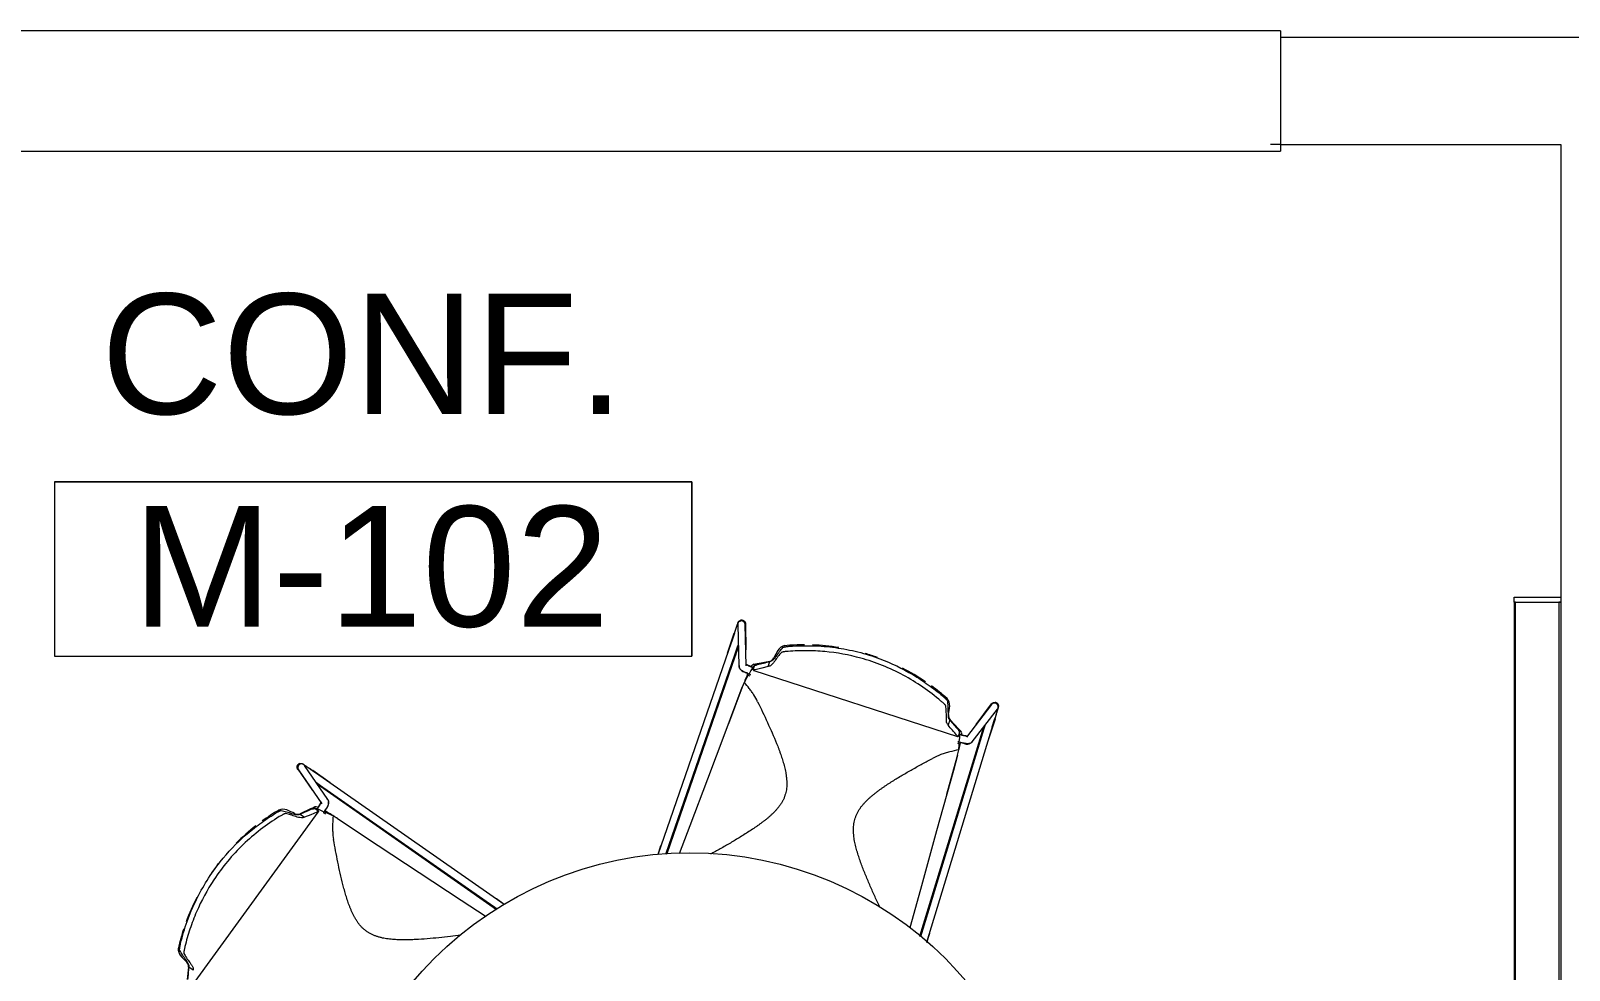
# Model space of a CAD drawing. Header units: inches. Extents: x 1135 to 11974, y 1600 to 2477.
# Drawn here: x 1334.9 to 1449.8, y 2098.9 to 2169.1 of the extents above; entities that cross this region are included whole.
import ezdxf

# ---------------------------------------------------------------- set-up
doc = ezdxf.new("R2010")
doc.units = ezdxf.units.IN
doc.header["$MEASUREMENT"] = 0
for name, color, linetype, lineweight in [('A-AREA-IDEN', 1, 'Continuous', 20), ('A-GLAZ', 8, 'Continuous', 9), ('A-WALL', 47, 'Continuous', 13), ('E-LITE-EQPM', 4, 'Continuous', 9), ('I-FURN', 47, 'Continuous', 9)]:
    doc.layers.add(name, color=color, linetype=linetype, lineweight=lineweight)
doc.styles.add('Arial_1', font='arial.ttf', dxfattribs={"height": 9})

# ---------------------------------------------------------------- blocks, each defined once
blk = doc.blocks.new('Fixed Glass - Adjustable Sill - Instance-4083078-MEZ - Tel_Data_Elec Plan')
at = {"layer": 'A-GLAZ'}
for p, q in [((46.5, 4.5), (-49.5, 4.5)), ((-49.5, -4.5), (-49.5, 4.5)), ((46.5, 4.5), (46.5, -4.5)), ((-49.5, -4), (-48.75, -4)), ((-49.5, -4.5), (46.5, -4.5)), ((46.5, -4), (45.75, -4))]:
    blk.add_line(p, q, dxfattribs=at)
blk = doc.blocks.new('Combo - Work Table Chairs - Seats 5 - 4-6 Diameter - Combo - Work Table Chairs - Seats 5 - 4-6 Diameter-4124620-MEZ - Tel_Data_Elec Plan')
at = {"layer": 'I-FURN'}
for p, q in [((17.19, 38.23), (30.12, 28.84)), ((18.54, 38.53), (17.62, 38.64)), ((18.3, 38.18), (18.53, 38.5)), ((29.97, 30.2), (29.73, 29.87)), ((30.39, 29.37), (29.99, 30.2)), ((33.29, 30.32), (30.74, 28.58)), ((33.32, 30.37), (31.73, 29.26)), ((33.68, 29.93), (33.71, 29.98)), ((33.68, 29.94), (33.7, 29.97)), ((32.22, 28.92), (22.85, 15.51)), ((32.34, 29), (22.88, 15.46)), ((23.21, 14.96), (33.23, 29.3)), ((30.24, 28.85), (30.38, 29.05)), ((30.24, 28.88), (30.24, 28.85)), ((30.36, 29.19), (30.31, 29.22)), ((30.37, 28.92), (30.31, 28.95)), ((30.4, 29.1), (30.4, 29.14)), ((30.84, 28.65), (30.48, 28.85)), ((31.06, 28.12), (33.61, 29.86)), ((31.81, 28.32), (32.27, 28.95)), ((31.82, 28.32), (32.29, 28.96)), ((32.32, 28.97), (31.84, 28.3)), ((32.31, 27.96), (33.24, 29.24)), ((32.83, 28.73), (33.21, 29.26)), ((33.21, 29.26), (33.24, 29.24)), ((33.23, 29.3), (33.37, 29.5)), ((29.97, 28.35), (30.09, 28.27)), ((30.22, 28.35), (30.49, 28.15)), ((31.07, 28.15), (31.12, 28.19)), ((31.82, 28.32), (31.81, 28.32)), ((31.84, 28.3), (31.82, 28.32)), ((29.64, 27.4), (28.02, 24.95)), ((29.64, 27.4), (29.7, 27.51)), ((30.29, 25.08), (30.32, 25.12)), ((22.86, 15.49), (23.13, 15.87)), ((22.86, 15.49), (23.14, 15.87)), ((23.13, 15.81), (22.88, 15.46)), ((23.13, 15.87), (23.14, 15.87)), ((23.14, 15.87), (23.16, 15.85)), ((23.22, 14.95), (23.63, 15.51)), ((23.61, 15.53), (23.63, 15.51)), ((27.61, 3.26), (26.93, 3.48)), ((43.49, -2.26), (26.93, 3.46)), ((26.97, 2.86), (42.59, -2.54)), ((26.97, 2.85), (27.38, 2.72)), ((27.42, 2.67), (26.97, 2.82)), ((27.42, 2.67), (26.97, 2.81)), ((42.45, -2.54), (27, 2.79)), ((27.43, 2.7), (27.42, 2.67)), ((27.42, 2.67), (27.42, 2.67)), ((27.61, 3.26), (27.6, 3.22)), ((39.46, -2.83), (36.71, -1.81)), ((41.77, -2.3), (41.78, -2.27)), ((41.77, -2.3), (41.77, -2.3)), ((42.53, -2.54), (41.77, -2.3)), ((41.78, -2.27), (42.55, -2.52)), ((43.46, -2.2), (41.96, -1.72)), ((43.45, -2.23), (42.82, -2.03)), ((43.46, -2.2), (43.45, -2.23)), ((43.49, -2.26), (43.72, -2.34)), ((39.57, -2.89), (39.46, -2.83)), ((40.34, -3.28), (40.29, -3.41)), ((40.49, -3.26), (40.6, -2.94)), ((41.17, -3.14), (41, -3.51)), ((44.12, -2.5), (41.04, -2.59)), ((41.05, -3.14), (44.14, -3.06)), ((41.06, -2.6), (41.13, -2.6)), ((42.5, -2.54), (41.77, -2.3)), ((44.18, -3.08), (42.25, -3.11)), ((44.22, -2.51), (44.27, -2.53)), ((44.26, -2.52), (44.22, -2.51)), ((40.7, -3.71), (35.76, -18.91)), ((40.8, -3.66), (40.82, -3.68)), ((41.03, -3.73), (40.8, -3.66)), ((40.92, -3.7), (40.94, -3.63)), ((41.07, -3.92), (41.09, -3.86)), ((41.08, -3.77), (41.1, -3.8)), ((41.22, -3.99), (41.4, -4.9)), ((40.99, -4.78), (41.38, -4.91)), ((20.38, -16.63), (21.08, -16.86)), ((20.4, -16.62), (37.16, -21.73)), ((21.21, -16.28), (20.8, -16.15)), ((36.6, -20.97), (20.8, -16.15)), ((20.82, -16.13), (21.27, -16.27)), ((20.83, -16.12), (21.27, -16.27)), ((20.84, -16.11), (36.49, -20.88)), ((21.09, -16.82), (21.08, -16.86)), ((21.27, -16.27), (21.26, -16.3)), ((21.27, -16.27), (21.27, -16.27)), ((31.46, -18.12), (34.24, -18.9)), ((37.02, -18.36), (36.34, -19)), ((37, -18.34), (36.63, -18.22)), ((34.24, -18.9), (34.35, -18.91)), ((35.26, -18.91), (35.21, -19.06)), ((35.23, -19.47), (35.33, -19.16)), ((35.76, -18.97), (35.76, -18.91)), ((35.88, -19.25), (35.8, -19.65)), ((35.81, -19), (36.02, -19.07)), ((36.03, -19.07), (35.82, -19)), ((35.91, -19.12), (35.93, -19.05)), ((36.09, -19.07), (36.02, -19.07)), ((36.12, -19.06), (36.09, -19.07)), ((35.37, -20.02), (37.82, -21.91)), ((35.45, -20.06), (35.4, -20.02)), ((38.16, -21.46), (35.71, -19.58)), ((35.79, -20.71), (35.79, -20.68)), ((35.79, -20.68), (35.8, -20.68)), ((35.79, -20.68), (36.55, -20.93)), ((35.8, -20.68), (36.53, -20.92)), ((36.66, -20.31), (38.21, -21.47)), ((35.6, -21.27), (37.1, -21.75)), ((36.56, -20.96), (35.79, -20.71)), ((36.49, -21.52), (37.11, -21.72)), ((37.11, -21.72), (37.1, -21.75)), ((37.4, -21.8), (37.16, -21.73)), ((37.95, -21.97), (37.9, -21.95)), ((37.91, -21.95), (37.94, -21.96))]:
    blk.add_line(p, q, dxfattribs=at)
at = {"layer": 'I-FURN', "flags": 128}
for points in [[(33.23, 30.26), (33.23, 30.27), (33.24, 30.28), (33.24, 30.29), (33.24, 30.29), (33.25, 30.3), (33.25, 30.3), (33.25, 30.3), (33.25, 30.3)], [(33.71, 29.98), (33.71, 29.98), (33.71, 29.98), (33.71, 29.98), (33.7, 29.97), (33.7, 29.97), (33.7, 29.96), (33.69, 29.95), (33.69, 29.95), (33.68, 29.94), (33.67, 29.93), (33.67, 29.92), (33.66, 29.9), (33.65, 29.89), (33.64, 29.88), (33.63, 29.86), (33.62, 29.85), (33.6, 29.83), (33.59, 29.81), (33.58, 29.79), (33.57, 29.77), (33.55, 29.75), (33.54, 29.73), (33.52, 29.71), (33.51, 29.69), (33.49, 29.67), (33.47, 29.64), (33.46, 29.62), (33.44, 29.6), (33.42, 29.57), (33.41, 29.55), (33.39, 29.52), (33.37, 29.49), (33.35, 29.47), (33.33, 29.44), (33.31, 29.41), (33.3, 29.39), (33.28, 29.36), (33.26, 29.33), (33.24, 29.3), (33.23, 29.3)], [(33.25, 30.3), (33.25, 30.3), (33.25, 30.3), (33.25, 30.3), (33.25, 30.29), (33.24, 30.29), (33.24, 30.29)], [(33.25, 30.3), (33.26, 30.31), (33.27, 30.32), (33.27, 30.33), (33.28, 30.34), (33.29, 30.34), (33.3, 30.35), (33.3, 30.36), (33.31, 30.37), (33.32, 30.37), (33.33, 30.38), (33.34, 30.38), (33.35, 30.39), (33.36, 30.39), (33.37, 30.4), (33.38, 30.4), (33.39, 30.41), (33.4, 30.41), (33.41, 30.41), (33.43, 30.42), (33.44, 30.42), (33.45, 30.42), (33.46, 30.42), (33.47, 30.42), (33.48, 30.42), (33.49, 30.42), (33.5, 30.42), (33.51, 30.42), (33.53, 30.42), (33.54, 30.42), (33.55, 30.41), (33.56, 30.41), (33.57, 30.41), (33.58, 30.4), (33.59, 30.4), (33.6, 30.39), (33.61, 30.39), (33.62, 30.38), (33.63, 30.38), (33.64, 30.37), (33.65, 30.37), (33.66, 30.36), (33.67, 30.35), (33.67, 30.34), (33.68, 30.34), (33.69, 30.33), (33.7, 30.32), (33.7, 30.31), (33.71, 30.3), (33.72, 30.29), (33.72, 30.28), (33.73, 30.27), (33.73, 30.26), (33.74, 30.25), (33.74, 30.24), (33.75, 30.23), (33.75, 30.22), (33.75, 30.21), (33.75, 30.2), (33.76, 30.19), (33.76, 30.18), (33.76, 30.17), (33.76, 30.16), (33.76, 30.14), (33.76, 30.13), (33.76, 30.12), (33.76, 30.11), (33.76, 30.1), (33.76, 30.09), (33.75, 30.08), (33.75, 30.07), (33.75, 30.06), (33.74, 30.05), (33.74, 30.04), (33.74, 30.02), (33.73, 30.01), (33.73, 30), (33.72, 30), (33.71, 29.99), (33.71, 29.98)], [(33.7, 29.97), (33.7, 29.97), (33.71, 29.98), (33.71, 29.98), (33.71, 29.98), (33.71, 29.98)], [(30.12, 28.94), (29.92, 29.4), (29.73, 29.87)], [(30.08, 28.29), (30.15, 28.45), (30.27, 28.69), (30.34, 28.85), (30.39, 29.04), (30.4, 29.12), (30.4, 29.12)], [(30.13, 28.93), (30.12, 28.94), (30.12, 28.94)], [(30.24, 28.85), (30.18, 28.82), (30.12, 28.84)], [(30.12, 28.84), (30.14, 28.83), (30.16, 28.82), (30.19, 28.82), (30.21, 28.83), (30.22, 28.84), (30.24, 28.85)], [(30.24, 28.88), (30.21, 28.86), (30.19, 28.87), (30.17, 28.88), (30.16, 28.89), (30.15, 28.9), (30.14, 28.92), (30.13, 28.93)], [(30.38, 29.07), (30.31, 28.97), (30.24, 28.88)], [(30.36, 29.3), (30.36, 29.28), (30.37, 29.27)], [(30.36, 29.19), (30.4, 29.12), (30.38, 29.05)], [(30.39, 29.15), (30.37, 29.17), (30.36, 29.19)], [(30.88, 28.62), (30.88, 28.62), (30.87, 28.63), (30.87, 28.63), (30.86, 28.63), (30.85, 28.63), (30.84, 28.64), (30.83, 28.64), (30.81, 28.65), (30.8, 28.65), (30.78, 28.66), (30.77, 28.67), (30.75, 28.68), (30.73, 28.69), (30.71, 28.7), (30.69, 28.71), (30.67, 28.72), (30.65, 28.73), (30.63, 28.74), (30.61, 28.75), (30.59, 28.77), (30.57, 28.78), (30.54, 28.8), (30.52, 28.81), (30.5, 28.82), (30.47, 28.84), (30.45, 28.86), (30.43, 28.87), (30.4, 28.89), (30.38, 28.9), (30.37, 28.92)], [(30.38, 29.05), (30.39, 29.07), (30.4, 29.09), (30.4, 29.12), (30.4, 29.12)], [(31.06, 28.12), (31.01, 28.1), (30.97, 28.08), (30.93, 28.07), (30.89, 28.07), (30.86, 28.07), (30.83, 28.07), (30.8, 28.07), (30.78, 28.07), (30.75, 28.08), (30.73, 28.08), (30.71, 28.09), (30.68, 28.1), (30.66, 28.11), (30.64, 28.11), (30.61, 28.12), (30.59, 28.13), (30.57, 28.14), (30.54, 28.15), (30.52, 28.17), (30.5, 28.18), (30.47, 28.19), (30.45, 28.2), (30.42, 28.22), (30.4, 28.23), (30.37, 28.25), (30.34, 28.26), (30.32, 28.28), (30.29, 28.29), (30.26, 28.31), (30.24, 28.33), (30.21, 28.34), (30.18, 28.36), (30.16, 28.38), (30.13, 28.4), (30.1, 28.42), (30.08, 28.43), (30.05, 28.45), (30.04, 28.46)], [(29.63, 27.4), (27.62, 24.35), (25.6, 21.29)], [(29.64, 27.4), (29.64, 27.4), (29.63, 27.4)], [(25.6, 21.29), (23.55, 18.17), (22.31, 16.29)], [(27.02, 1.84), (29.11, 1.05), (32.61, -0.26)], [(32.61, -0.26), (36.03, -1.55), (39.46, -2.84)], [(43.49, -2.26), (43.52, -2.27), (43.55, -2.28), (43.58, -2.29), (43.61, -2.3), (43.64, -2.31), (43.67, -2.32), (43.7, -2.33), (43.73, -2.34), (43.76, -2.35), (43.79, -2.36), (43.82, -2.37), (43.85, -2.38), (43.88, -2.39), (43.9, -2.4), (43.93, -2.41), (43.96, -2.42), (43.98, -2.43), (44.01, -2.44), (44.03, -2.44), (44.05, -2.45), (44.07, -2.46), (44.09, -2.47), (44.11, -2.47), (44.13, -2.48), (44.15, -2.49), (44.17, -2.49), (44.18, -2.5), (44.2, -2.5), (44.21, -2.51), (44.22, -2.51), (44.23, -2.51), (44.24, -2.52), (44.25, -2.52), (44.26, -2.52), (44.26, -2.53), (44.27, -2.53), (44.27, -2.53), (44.27, -2.53), (44.27, -2.53)], [(39.46, -2.84), (39.46, -2.83), (39.46, -2.83)], [(41.09, -3.79), (41, -3.68), (40.89, -3.6), (40.69, -3.48), (40.55, -3.41), (40.34, -3.3)], [(41.04, -2.59), (40.98, -2.59), (40.94, -2.6), (40.9, -2.62), (40.87, -2.64), (40.84, -2.66), (40.82, -2.67), (40.8, -2.69), (40.78, -2.71), (40.76, -2.73), (40.75, -2.75), (40.73, -2.77), (40.72, -2.79), (40.7, -2.81), (40.69, -2.83), (40.68, -2.85), (40.66, -2.87), (40.65, -2.89), (40.64, -2.91), (40.63, -2.94), (40.61, -2.96), (40.6, -2.99), (40.59, -3.01), (40.58, -3.04), (40.56, -3.06), (40.55, -3.09), (40.54, -3.12), (40.53, -3.15), (40.51, -3.17), (40.5, -3.2), (40.49, -3.23), (40.48, -3.26), (40.47, -3.29), (40.46, -3.32), (40.45, -3.35), (40.44, -3.38), (40.42, -3.41), (40.41, -3.45), (40.41, -3.46)], [(41.19, -3.1), (41.18, -3.1), (41.18, -3.1), (41.18, -3.11), (41.17, -3.11), (41.17, -3.12), (41.16, -3.13), (41.15, -3.14), (41.15, -3.15), (41.14, -3.17), (41.13, -3.18), (41.12, -3.2), (41.11, -3.22), (41.1, -3.23), (41.09, -3.25), (41.08, -3.27), (41.07, -3.29), (41.06, -3.31), (41.05, -3.34), (41.04, -3.36), (41.03, -3.38), (41.02, -3.41), (41.01, -3.43), (41, -3.46), (40.99, -3.48), (40.98, -3.51), (40.98, -3.54), (40.97, -3.56), (40.96, -3.59), (40.95, -3.62), (40.94, -3.63)], [(44.09, -3.06), (44.09, -3.06), (44.09, -3.06), (44.09, -3.06), (44.08, -3.06), (44.08, -3.05), (44.07, -3.05), (44.06, -3.05), (44.05, -3.05)], [(44.07, -3.05), (44.08, -3.06), (44.08, -3.06), (44.09, -3.06), (44.09, -3.06), (44.09, -3.06)], [(44.27, -2.53), (44.28, -2.53), (44.29, -2.54), (44.3, -2.54), (44.31, -2.55), (44.32, -2.55), (44.33, -2.56), (44.34, -2.57), (44.35, -2.57), (44.36, -2.58), (44.37, -2.59), (44.38, -2.59), (44.39, -2.6), (44.39, -2.61), (44.4, -2.62), (44.41, -2.63), (44.41, -2.64), (44.42, -2.65), (44.43, -2.66), (44.43, -2.67), (44.44, -2.68), (44.44, -2.69), (44.44, -2.7), (44.45, -2.71), (44.45, -2.72), (44.45, -2.73), (44.46, -2.74), (44.46, -2.75), (44.46, -2.76), (44.46, -2.77), (44.46, -2.78), (44.46, -2.79), (44.46, -2.81), (44.46, -2.82), (44.46, -2.83), (44.46, -2.84), (44.46, -2.85), (44.45, -2.86), (44.45, -2.87), (44.45, -2.88), (44.44, -2.89), (44.44, -2.9), (44.44, -2.91), (44.43, -2.92), (44.43, -2.93), (44.42, -2.94), (44.41, -2.95), (44.41, -2.96), (44.4, -2.97), (44.39, -2.98), (44.39, -2.99), (44.38, -3), (44.37, -3), (44.36, -3.01), (44.35, -3.02), (44.34, -3.02), (44.33, -3.03), (44.32, -3.04), (44.31, -3.04), (44.3, -3.05), (44.29, -3.05), (44.28, -3.06), (44.27, -3.06), (44.26, -3.06), (44.25, -3.07), (44.24, -3.07), (44.23, -3.07), (44.22, -3.07), (44.21, -3.07), (44.2, -3.07), (44.18, -3.07), (44.17, -3.07), (44.16, -3.07), (44.15, -3.07), (44.14, -3.07), (44.13, -3.07), (44.12, -3.07), (44.11, -3.06), (44.1, -3.06), (44.09, -3.06)], [(44.27, -2.53), (44.27, -2.53), (44.27, -2.53), (44.27, -2.53), (44.26, -2.53), (44.26, -2.52), (44.26, -2.52)], [(40.8, -3.66), (40.78, -3.65), (40.76, -3.66), (40.74, -3.66), (40.72, -3.68), (40.71, -3.69), (40.7, -3.71)], [(40.7, -3.71), (40.74, -3.66), (40.8, -3.66)], [(40.76, -3.75), (40.76, -3.73), (40.76, -3.72), (40.77, -3.7), (40.78, -3.68), (40.82, -3.68)], [(40.76, -3.8), (40.76, -3.79), (40.76, -3.79)], [(40.99, -4.78), (40.87, -4.29), (40.76, -3.8)], [(40.82, -3.68), (40.93, -3.71), (41.04, -3.75)], [(41.03, -3.73), (41.09, -3.78), (41.09, -3.86)], [(41.09, -3.79), (41.09, -3.78), (41.07, -3.76), (41.05, -3.74), (41.03, -3.73)], [(41.09, -3.86), (41.1, -3.83), (41.1, -3.81)], [(41.15, -3.92), (41.16, -3.93), (41.16, -3.95)], [(33.24, -18.61), (28.72, -17.36), (24.33, -16.16), (21.47, -15.37)], [(34.37, -18.92), (33.8, -18.76), (33.24, -18.61)], [(34.24, -18.9), (34.24, -18.89), (34.25, -18.88)], [(35.22, -19.03), (35.4, -19.05), (35.66, -19.09), (35.83, -19.1), (36.03, -19.09), (36.12, -19.06), (36.12, -19.06)], [(35.37, -20.02), (35.33, -19.98), (35.3, -19.95), (35.28, -19.91), (35.27, -19.88), (35.25, -19.85), (35.25, -19.82), (35.24, -19.79), (35.24, -19.77), (35.23, -19.74), (35.23, -19.72), (35.23, -19.69), (35.23, -19.67), (35.23, -19.65), (35.23, -19.62), (35.23, -19.6), (35.24, -19.57), (35.24, -19.55), (35.24, -19.52), (35.25, -19.49), (35.25, -19.47), (35.25, -19.44), (35.26, -19.41), (35.26, -19.38), (35.27, -19.36), (35.28, -19.33), (35.28, -19.3), (35.29, -19.27), (35.3, -19.24), (35.3, -19.21), (35.31, -19.18), (35.32, -19.15), (35.33, -19.11), (35.34, -19.08), (35.34, -19.05), (35.35, -19.02), (35.36, -18.99), (35.37, -18.96), (35.38, -18.94)], [(35.76, -18.91), (35.76, -18.93), (35.76, -18.95), (35.76, -18.97), (35.78, -18.98), (35.79, -19), (35.81, -19)], [(35.79, -19.69), (35.79, -19.69), (35.79, -19.69), (35.79, -19.68), (35.79, -19.67), (35.79, -19.66), (35.79, -19.65), (35.79, -19.64), (35.79, -19.63), (35.8, -19.61), (35.8, -19.59), (35.8, -19.57), (35.8, -19.55), (35.81, -19.53), (35.81, -19.51), (35.81, -19.49), (35.82, -19.47), (35.82, -19.45), (35.83, -19.42), (35.83, -19.4), (35.84, -19.37), (35.84, -19.35), (35.85, -19.32), (35.86, -19.3), (35.87, -19.27), (35.87, -19.24), (35.88, -19.22), (35.89, -19.19), (35.9, -19.16), (35.91, -19.13), (35.91, -19.12)], [(35.82, -19), (35.8, -18.98), (35.8, -18.96), (35.81, -18.94), (35.82, -18.92), (35.83, -18.91)], [(36.02, -19.07), (36.05, -19.08), (36.08, -19.08)], [(36.3, -18.96), (36.27, -18.98), (36.24, -19.01), (36.2, -19.03), (36.16, -19.05), (36.11, -19.07), (36.03, -19.07)], [(37.96, -21.97), (37.96, -21.97), (37.96, -21.97), (37.95, -21.97), (37.95, -21.96), (37.94, -21.96), (37.94, -21.96), (37.93, -21.96), (37.92, -21.96), (37.91, -21.95), (37.89, -21.95), (37.88, -21.94), (37.87, -21.94), (37.85, -21.94), (37.84, -21.93), (37.82, -21.93), (37.8, -21.92), (37.78, -21.91), (37.76, -21.91), (37.74, -21.9), (37.72, -21.89), (37.69, -21.89), (37.67, -21.88), (37.64, -21.87), (37.62, -21.86), (37.59, -21.86), (37.56, -21.85), (37.54, -21.84), (37.51, -21.83), (37.48, -21.82), (37.45, -21.81), (37.42, -21.8), (37.39, -21.79), (37.36, -21.79), (37.33, -21.78), (37.3, -21.77), (37.26, -21.76), (37.23, -21.75), (37.2, -21.74), (37.17, -21.73), (37.16, -21.73)], [(38.08, -21.42), (38.09, -21.42), (38.1, -21.42), (38.1, -21.43), (38.11, -21.43), (38.11, -21.43), (38.12, -21.43), (38.12, -21.43), (38.12, -21.43)], [(38.12, -21.43), (38.12, -21.43), (38.12, -21.43), (38.12, -21.43), (38.11, -21.43), (38.11, -21.43), (38.1, -21.43)], [(38.12, -21.43), (38.13, -21.44), (38.14, -21.44), (38.15, -21.44), (38.16, -21.45), (38.17, -21.45), (38.18, -21.46), (38.19, -21.47), (38.2, -21.47), (38.21, -21.48), (38.22, -21.49), (38.23, -21.49), (38.24, -21.5), (38.24, -21.51), (38.25, -21.52), (38.26, -21.53), (38.26, -21.53), (38.27, -21.54), (38.28, -21.55), (38.28, -21.56), (38.29, -21.57), (38.29, -21.58), (38.3, -21.59), (38.3, -21.6), (38.31, -21.61), (38.31, -21.62), (38.31, -21.63), (38.31, -21.65), (38.32, -21.66), (38.32, -21.67), (38.32, -21.68), (38.32, -21.69), (38.32, -21.7), (38.32, -21.71), (38.32, -21.72), (38.32, -21.74), (38.32, -21.75), (38.31, -21.76), (38.31, -21.77), (38.31, -21.78), (38.3, -21.79), (38.3, -21.8), (38.3, -21.81), (38.29, -21.82), (38.29, -21.83), (38.28, -21.84), (38.28, -21.85), (38.27, -21.86), (38.26, -21.87), (38.26, -21.88), (38.25, -21.89), (38.24, -21.89), (38.23, -21.9), (38.23, -21.91), (38.22, -21.92), (38.21, -21.92), (38.2, -21.93), (38.19, -21.94), (38.18, -21.94), (38.17, -21.95)], [(37.94, -21.96), (37.95, -21.96), (37.95, -21.97), (37.95, -21.97), (37.96, -21.97), (37.96, -21.97)], [(38.17, -21.95), (38.16, -21.95), (38.15, -21.96), (38.14, -21.96), (38.13, -21.97), (38.12, -21.97), (38.11, -21.97), (38.1, -21.97), (38.09, -21.98), (38.07, -21.98), (38.06, -21.98), (38.05, -21.98), (38.04, -21.98), (38.03, -21.98), (38.02, -21.98), (38.01, -21.98), (38, -21.98), (37.99, -21.97), (37.97, -21.97), (37.96, -21.97), (37.96, -21.97)]]:
    blk.add_lwpolyline(points, dxfattribs=at)
at = {"layer": 'I-FURN'}
blk.add_circle((0.08, 1.08), 27, dxfattribs=at)
for centre, radius, start, end in [((22.6, 35.24), 5.03, 129.9044, 137.1407), ((19.89, 38.48), 0.817, 85.1935, 129.9044), ((16.36, 23.49), 16.2, 71.8874, 77.1681), ((18.59, 38.96), 0.435, 263, 317.1407), ((16.36, 23.49), 16.2, 62.8642, 69.9395), ((16.36, 23.49), 16.2, 52.2856, 55.7154), ((16.36, 23.49), 16.2, 38.1459, 45.1164), ((16.36, 23.49), 16.2, 30.8302, 36.022), ((25.61, 33.05), 5.03, 330.8593, 338.0956), ((29.52, 31.48), 0.817, 338.0956, 22.7804), ((30.39, 30.39), 0.435, 150.8593, 205), ((33.48, 30.14), 0.282, 110.0701, 125), ((33.48, 30.14), 0.282, 19.2319, 74.8717), ((31.68, 30.61), 1.9, 224.5789, 232.4066), ((35.46, 31.73), 5.6, 205, 207.9865), ((29.33, 29.21), 1.21, 340.7092, 349.406), ((30.27, 29.04), 0.255, 349.406, 15.419), ((3.63, 44.42), 31.07, 327.1442, 328.8509), ((30.78, 28.56), 0.5, 234, 285.1284), ((30.78, 28.56), 0.5, 295.5408, 305), ((28.43, -31.89), 31.07, 67.1491, 68.8565), ((41.07, -3.1), 0.5, 126.5, 162), ((41.07, -3.1), 0.5, 110.8716, 123.6138), ((41.07, -3.1), 0.5, 91, 100.4592), ((44.18, -2.79), 0.282, 271, 288.1881), ((44.18, -2.79), 0.282, 321.1283, 16.7681), ((40.28, -4.48), 1.21, 46.594, 55.2908), ((40.93, -3.79), 0.255, 20.581, 46.594), ((43, -4.24), 1.9, 163.5934, 171.4211), ((46.72, -2.92), 5.6, 188.0135, 191), ((41.83, -4.81), 0.435, 191, 245.1407), ((39.53, -9.77), 5.03, 57.9044, 65.1407), ((41.77, -6.2), 0.817, 13.2196, 57.9044), ((26.42, -7.48), 16.2, 359.978, 5.1698), ((26.42, -7.48), 16.2, 350.8836, 357.8541), ((26.42, -7.48), 16.2, 340.2846, 343.7144), ((26.42, -7.48), 16.2, 326.0605, 333.1358), ((26.42, -7.48), 16.2, 318.8319, 324.1126), ((37.32, -18.68), 0.435, 78.8593, 133), ((38.38, -13.32), 5.03, 258.8593, 266.0956), ((38.09, -17.52), 0.817, 266.0956, 310.8065), ((42.4, 11.1), 31.07, 255.4142, 256.8509), ((35.7, -19.62), 0.5, 162, 213.1284), ((35.87, -18.04), 1.21, 268.7092, 277.406), ((36, -18.99), 0.255, 277.406, 303.419), ((37.93, -19.84), 1.9, 152.6264, 160.4066), ((40.16, -23.09), 5.6, 133, 135.9865), ((35.7, -19.62), 0.5, 223.5408, 233), ((38.04, -21.7), 0.282, 39.16, 53), ((38.04, -21.7), 0.282, 309.9699, 352.5565)]:
    blk.add_arc(centre, radius, start, end, dxfattribs=at)
for centre, major_axis, ratio, start_param, end_param in [((33.45, 30.1), (-0.23, 0.16), 0.978148, 3.141593, 6.021386), ((33.45, 30.09), (-0.158, 0.231), 0.978271, 5.647714, 6.357627), ((33.45, 30.09), (-0.158, 0.231), 0.978271, 3.477834, 5.572229), ((33.45, 30.09), (-0.158, 0.231), 0.978271, 3.216034, 3.477834), ((44.13, -2.78), (0.091, 0.265), 0.978148, 3.403392, 6.283185), ((44.13, -2.78), (-0.008, 0.28), 0.978271, 3.067151, 3.59075), ((44.13, -2.78), (-0.008, 0.28), 0.978271, 5.946944, 6.208744), ((44.13, -2.78), (-0.008, 0.28), 0.978271, 3.852549, 5.946944), ((37.99, -21.68), (0.082, 0.268), 0.978148, 3.403392, 6.021386), ((37.99, -21.69), (0.171, 0.222), 0.978271, 4.529917, 6.095827), ((37.99, -21.69), (0.171, 0.222), 0.978271, 3.216034, 3.477834), ((37.99, -21.69), (0.171, 0.222), 0.978271, 3.477834, 4.525031)]:
    blk.add_ellipse(centre, major_axis=major_axis, ratio=ratio, start_param=start_param, end_param=end_param, dxfattribs=at)
for points, knots in [([(19.11, 38.75), (19.22, 38.83), (19.45, 38.98), (19.67, 39.12), (19.78, 39.19)], [-1, -1, -1, -1, -0.5, -0.0097412, -0.0097412, -0.0097412, -0.0097412]), ([(19.79, 39.2), (19.79, 39.2), (19.82, 39.2), (19.87, 39.2), (19.92, 39.19), (19.96, 39.19), (20.01, 39.18), (20.08, 39.17), (20.18, 39.15), (20.26, 39.13), (20.3, 39.12)], [-1, -1, -1, -1, -0.833333, -0.666667, -0.583333, -0.5, -0.416667, -0.333333, -0.166667, 0, 0, 0, 0]), ([(20.3, 39.12), (20.86, 38.99), (21.95, 38.66), (23.53, 38), (25.03, 37.17), (26.71, 35.98), (28.12, 34.64), (29.26, 33.21), (29.77, 32.46), (30.01, 32.07)], [-1, -1, -1, -1, -0.861111, -0.722222, -0.583333, -0.444444, -0.222222, -0.111111, 0, 0, 0, 0]), ([(20.07, 38.8), (20.03, 38.81), (19.95, 38.83), (19.85, 38.85), (19.78, 38.86), (19.73, 38.87), (19.69, 38.88), (19.64, 38.88), (19.58, 38.88), (19.56, 38.88), (19.56, 38.88)], [-1, -1, -1, -1, -0.833333, -0.666667, -0.583333, -0.5, -0.416667, -0.333333, -0.166667, 0, 0, 0, 0]), ([(29.78, 31.75), (29.48, 32.23), (28.83, 33.17), (27.72, 34.47), (26.46, 35.64), (24.81, 36.87), (23.1, 37.79), (21.39, 38.44), (20.51, 38.69), (20.07, 38.8)], [-1, -1, -1, -1, -0.861111, -0.722222, -0.583333, -0.444444, -0.222222, -0.111111, 0, 0, 0, 0]), ([(30.01, 31.28), (30.01, 31.29), (30.01, 31.31), (29.99, 31.36), (29.97, 31.41), (29.95, 31.45), (29.93, 31.49), (29.89, 31.56), (29.84, 31.64), (29.8, 31.71), (29.78, 31.75)], [-1, -1, -1, -1, -0.833333, -0.666667, -0.583333, -0.5, -0.416667, -0.333333, -0.166667, 0, 0, 0, 0]), ([(30.01, 32.07), (30.03, 32.03), (30.08, 31.96), (30.13, 31.88), (30.16, 31.81), (30.18, 31.77), (30.2, 31.73), (30.22, 31.68), (30.24, 31.63), (30.24, 31.61), (30.24, 31.6)], [-1, -1, -1, -1, -0.833333, -0.666667, -0.583333, -0.5, -0.416667, -0.333333, -0.166667, 0, 0, 0, 0]), ([(29.73, 29.87), (29.72, 29.92), (29.69, 29.99), (29.69, 30.06), (29.69, 30.08)], [-1, -1, -1, -1, -0.5, -0.0166496, -0.0166496, -0.0166496, -0.0166496]), ([(30.37, 29.27), (30.37, 29.26), (30.38, 29.24), (30.39, 29.22), (30.39, 29.19), (30.39, 29.18), (30.4, 29.17), (30.4, 29.16), (30.4, 29.16), (30.4, 29.15), (30.4, 29.15), (30.4, 29.15), (30.4, 29.14), (30.4, 29.13), (30.4, 29.13), (30.4, 29.12), (30.4, 29.12), (30.39, 29.11), (30.39, 29.1), (30.39, 29.09), (30.38, 29.08), (30.38, 29.07), (30.38, 29.07)], [-1, -1, -1, -1, -0.857143, -0.571429, -0.5, -0.428571, -0.392857, -0.357143, -0.321429, -0.303571, -0.285714, -0.267857, -0.25, -0.214286, -0.178571, -0.160714, -0.142857, -0.125, -0.107143, -0.071429, -0.035714, 0, 0, 0, 0]), ([(20.83, 18.97), (20.8, 19.26), (20.73, 19.83), (20.65, 20.7), (20.6, 21.42), (20.58, 21.99), (20.57, 22.36), (20.58, 22.64), (20.58, 22.86), (20.59, 23.08), (20.61, 23.29), (20.63, 23.51), (20.65, 23.73), (20.68, 23.9), (20.71, 24.05), (20.74, 24.15), (20.76, 24.25), (20.81, 24.39), (20.86, 24.57), (20.94, 24.77), (21.04, 24.96), (21.15, 25.14), (21.28, 25.32), (21.42, 25.49), (21.57, 25.64), (21.74, 25.78), (21.91, 25.91), (22.06, 26), (22.19, 26.08), (22.28, 26.13), (22.38, 26.18), (22.5, 26.25), (22.67, 26.33), (22.87, 26.41), (23.07, 26.49), (23.27, 26.57), (23.47, 26.64), (23.68, 26.7), (23.88, 26.77), (24.09, 26.83), (24.37, 26.91), (24.85, 27.03), (25.55, 27.2), (26.39, 27.38), (27.23, 27.54), (27.79, 27.65), (28.07, 27.7)], [-1, -1, -1, -1, -0.9375, -0.875, -0.8125, -0.78125, -0.75, -0.734375, -0.71875, -0.703125, -0.6875, -0.671875, -0.65625, -0.640625, -0.632812, -0.625, -0.617188, -0.609375, -0.59375, -0.578125, -0.5625, -0.546875, -0.53125, -0.515625, -0.5, -0.484375, -0.46875, -0.453125, -0.445312, -0.4375, -0.429688, -0.421875, -0.40625, -0.390625, -0.375, -0.359375, -0.34375, -0.328125, -0.3125, -0.296875, -0.28125, -0.25, -0.1875, -0.125, -0.0625, 0, 0, 0, 0]), ([(29.83, 27.73), (29.64, 27.75), (29.34, 27.76), (28.95, 27.77), (28.56, 27.76), (28.27, 27.73), (28.07, 27.7)], [0, 0, 0, 0, 0.333333, 0.5, 0.666667, 1, 1, 1, 1]), ([(38.37, -3.99), (37.86, -4.24), (36.82, -4.73), (35.64, -5.25), (34.91, -5.54), (34.64, -5.64), (34.43, -5.71), (34.23, -5.78), (34.03, -5.84), (33.82, -5.91), (33.61, -5.96), (33.4, -6.01), (33.19, -6.06), (33.01, -6.1), (32.87, -6.12), (32.77, -6.13), (32.66, -6.14), (32.51, -6.16), (32.33, -6.17), (32.12, -6.17), (31.9, -6.15), (31.69, -6.12), (31.48, -6.06), (31.27, -6), (31.07, -5.92), (30.88, -5.82), (30.7, -5.7), (30.52, -5.57), (30.38, -5.46), (30.27, -5.37), (30.16, -5.27), (30.03, -5.14), (29.89, -4.98), (29.74, -4.82), (29.6, -4.66), (29.47, -4.49), (29.34, -4.31), (29.21, -4.14), (29.08, -3.96), (28.92, -3.73), (28.64, -3.3), (28.25, -2.69), (27.81, -1.95), (27.52, -1.45), (27.38, -1.2)], [-1, -1, -1, -1, -0.875, -0.75, -0.71875, -0.703125, -0.6875, -0.671875, -0.65625, -0.640625, -0.625, -0.609375, -0.59375, -0.578125, -0.570312, -0.5625, -0.554688, -0.546875, -0.53125, -0.515625, -0.5, -0.484375, -0.46875, -0.453125, -0.4375, -0.421875, -0.40625, -0.390625, -0.375, -0.367188, -0.359375, -0.34375, -0.328125, -0.3125, -0.296875, -0.28125, -0.265625, -0.25, -0.234375, -0.21875, -0.1875, -0.125, -0.0625, 0, 0, 0, 0]), ([(38.37, -3.99), (38.55, -3.91), (38.8, -3.76), (39.12, -3.54), (39.44, -3.3), (39.67, -3.12), (39.81, -2.99)], [0, 0, 0, 0, 0.333333, 0.5, 0.666667, 1, 1, 1, 1]), ([(41.04, -3.75), (41.05, -3.75), (41.05, -3.76), (41.07, -3.76), (41.07, -3.77), (41.08, -3.78), (41.08, -3.78), (41.09, -3.78), (41.09, -3.79), (41.1, -3.79), (41.1, -3.8), (41.1, -3.8), (41.1, -3.8), (41.11, -3.81), (41.11, -3.81), (41.11, -3.82), (41.12, -3.82), (41.12, -3.83), (41.13, -3.84), (41.13, -3.86), (41.14, -3.88), (41.15, -3.9), (41.15, -3.92)], [-1, -1, -1, -1, -0.964286, -0.928571, -0.892857, -0.875, -0.857143, -0.839286, -0.821429, -0.785714, -0.75, -0.732143, -0.714286, -0.696429, -0.678571, -0.642857, -0.607143, -0.571429, -0.5, -0.428571, -0.285714, 0, 0, 0, 0]), ([(38.42, -17.68), (38.79, -17.25), (39.48, -16.34), (40.38, -14.88), (41.1, -13.33), (41.76, -11.38), (42.11, -9.46), (42.2, -7.64), (42.17, -6.73), (42.13, -6.27)], [-1, -1, -1, -1, -0.861111, -0.722222, -0.583333, -0.444444, -0.222222, -0.111111, 0, 0, 0, 0]), ([(42.51, -6.39), (42.55, -6.96), (42.58, -8.1), (42.44, -9.81), (42.12, -11.49), (41.5, -13.46), (40.66, -15.21), (39.65, -16.74), (39.1, -17.46), (38.8, -17.8)], [-1, -1, -1, -1, -0.861111, -0.722222, -0.583333, -0.444444, -0.222222, -0.111111, 0, 0, 0, 0]), ([(42.13, -6.27), (42.13, -6.23), (42.12, -6.15), (42.11, -6.05), (42.1, -5.98), (42.09, -5.93), (42.08, -5.88), (42.07, -5.83), (42.06, -5.78), (42.05, -5.76), (42.05, -5.76)], [-1, -1, -1, -1, -0.833333, -0.666667, -0.583333, -0.5, -0.416667, -0.333333, -0.166667, 0, 0, 0, 0]), ([(42.42, -5.88), (42.43, -5.89), (42.44, -5.9), (42.45, -5.95), (42.46, -6.01), (42.47, -6.05), (42.48, -6.1), (42.49, -6.17), (42.5, -6.27), (42.51, -6.35), (42.51, -6.39)], [-1, -1, -1, -1, -0.833333, -0.666667, -0.583333, -0.5, -0.416667, -0.333333, -0.166667, 0, 0, 0, 0]), ([(23.6, -12.85), (23.86, -12.73), (24.39, -12.49), (25.18, -12.15), (25.85, -11.88), (26.39, -11.67), (26.73, -11.56), (27.01, -11.47), (27.22, -11.41), (27.43, -11.35), (27.64, -11.3), (27.85, -11.25), (28.06, -11.21), (28.24, -11.18), (28.39, -11.17), (28.49, -11.16), (28.6, -11.15), (28.75, -11.15), (28.93, -11.15), (29.14, -11.16), (29.36, -11.19), (29.57, -11.25), (29.77, -11.31), (29.97, -11.4), (30.17, -11.49), (30.35, -11.61), (30.53, -11.73), (30.67, -11.85), (30.77, -11.94), (30.85, -12.02), (30.93, -12.09), (31.03, -12.19), (31.16, -12.32), (31.3, -12.49), (31.44, -12.65), (31.57, -12.82), (31.7, -12.99), (31.83, -13.17), (31.95, -13.34), (32.08, -13.52), (32.24, -13.76), (32.51, -14.18), (32.88, -14.79), (33.31, -15.54), (33.73, -16.29), (34, -16.79), (34.13, -17.04)], [-1, -1, -1, -1, -0.9375, -0.875, -0.8125, -0.78125, -0.75, -0.734375, -0.71875, -0.703125, -0.6875, -0.671875, -0.65625, -0.640625, -0.632812, -0.625, -0.617188, -0.609375, -0.59375, -0.578125, -0.5625, -0.546875, -0.53125, -0.515625, -0.5, -0.484375, -0.46875, -0.453125, -0.445312, -0.4375, -0.429688, -0.421875, -0.40625, -0.390625, -0.375, -0.359375, -0.34375, -0.328125, -0.3125, -0.296875, -0.28125, -0.25, -0.1875, -0.125, -0.0625, 0, 0, 0, 0]), ([(34.78, -19.01), (34.73, -18.78), (34.65, -18.45), (34.52, -18), (34.38, -17.57), (34.24, -17.25), (34.13, -17.04)], [0, 0, 0, 0, 0.333333, 0.5, 0.666667, 1, 1, 1, 1]), ([(38.05, -18.05), (38.06, -18.05), (38.08, -18.04), (38.12, -18), (38.16, -17.97), (38.19, -17.94), (38.23, -17.9), (38.28, -17.85), (38.34, -17.78), (38.4, -17.71), (38.42, -17.68)], [-1, -1, -1, -1, -0.833333, -0.666667, -0.583333, -0.5, -0.416667, -0.333333, -0.166667, 0, 0, 0, 0]), ([(38.8, -17.8), (38.77, -17.84), (38.72, -17.9), (38.65, -17.97), (38.6, -18.02), (38.57, -18.06), (38.53, -18.09), (38.49, -18.12), (38.45, -18.16), (38.43, -18.17), (38.43, -18.17)], [-1, -1, -1, -1, -0.833333, -0.666667, -0.583333, -0.5, -0.416667, -0.333333, -0.166667, 0, 0, 0, 0])]:
    blk.add_open_spline(points, degree=3, knots=knots, dxfattribs=at)
for points in [[(17.6, 38.58), (17.76, 38.56), (18.06, 38.53), (18.38, 38.51), (18.53, 38.5)], [(18.53, 38.2), (18.51, 38.19), (18.45, 38.17), (18.36, 38.18), (18.3, 38.18)], [(18.53, 38.5), (18.59, 38.49), (18.68, 38.49), (18.73, 38.5), (18.76, 38.52)], [(18.89, 38.44), (18.83, 38.4), (18.72, 38.32), (18.59, 38.24), (18.53, 38.2)], [(18.76, 38.52), (18.82, 38.56), (18.94, 38.63), (19.06, 38.71), (19.11, 38.75)], [(19.56, 38.88), (19.45, 38.82), (19.23, 38.68), (19, 38.53), (18.89, 38.44)], [(29.78, 30.51), (29.83, 30.64), (29.92, 30.9), (29.98, 31.16), (30.01, 31.28)], [(30.24, 31.6), (30.21, 31.47), (30.15, 31.21), (30.06, 30.95), (30.01, 30.83)], [(29.69, 30.09), (29.7, 30.17), (29.72, 30.32), (29.75, 30.45), (29.78, 30.51)], [(30.01, 30.83), (29.99, 30.77), (29.95, 30.64), (29.93, 30.49), (29.93, 30.41)], [(29.93, 30.41), (29.93, 30.39), (29.93, 30.32), (29.95, 30.24), (29.97, 30.2)], [(29.97, 30.2), (30.03, 30.05), (30.15, 29.74), (30.29, 29.44), (30.36, 29.3)], [(29.63, 27.4), (29.67, 27.46), (29.73, 27.57), (29.8, 27.68), (29.83, 27.73)], [(29.83, 27.73), (29.85, 27.77), (29.89, 27.84), (29.93, 27.92), (29.95, 27.96)], [(29.95, 27.96), (29.95, 27.97), (29.97, 28), (29.99, 28.04), (30, 28.07), (30, 28.08)], [(30, 28.08), (30.02, 28.11), (30.05, 28.18), (30.07, 28.24), (30.09, 28.27)], [(20.93, 18.18), (20.89, 18.44), (20.86, 18.71), (20.83, 18.97)], [(27.38, -1.2), (27.25, -0.95), (27.11, -0.71), (26.98, -0.47)], [(39.81, -2.99), (39.75, -2.96), (39.64, -2.91), (39.52, -2.87), (39.46, -2.84)], [(40.04, -3.1), (40, -3.08), (39.93, -3.05), (39.85, -3.01), (39.81, -2.99)], [(40.15, -3.17), (40.14, -3.16), (40.12, -3.15), (40.08, -3.13), (40.05, -3.11), (40.04, -3.1)], [(40.34, -3.28), (40.31, -3.26), (40.25, -3.22), (40.19, -3.19), (40.15, -3.17)], [(41.16, -3.95), (41.19, -4.11), (41.25, -4.43), (41.33, -4.75), (41.38, -4.91)], [(41.08, -4.98), (41.07, -4.96), (41.03, -4.9), (41.01, -4.83), (40.99, -4.78)], [(41.4, -5.27), (41.35, -5.23), (41.24, -5.15), (41.14, -5.04), (41.08, -4.98)], [(41.38, -4.91), (41.39, -4.95), (41.42, -5.03), (41.45, -5.08), (41.47, -5.1)], [(42.05, -5.76), (41.95, -5.67), (41.74, -5.5), (41.52, -5.34), (41.4, -5.27)], [(41.47, -5.1), (41.52, -5.16), (41.62, -5.27), (41.72, -5.35), (41.78, -5.39)], [(41.78, -5.39), (41.89, -5.46), (42.12, -5.62), (42.32, -5.79), (42.42, -5.88)], [(22.99, -13.13), (23.19, -13.03), (23.39, -12.94), (23.6, -12.85)], [(35.85, -18.88), (35.98, -18.77), (36.23, -18.54), (36.49, -18.33), (36.63, -18.22)], [(37, -18.34), (36.88, -18.44), (36.64, -18.64), (36.41, -18.85), (36.3, -18.96)], [(36.63, -18.22), (36.67, -18.18), (36.74, -18.13), (36.8, -18.11), (36.82, -18.11)], [(36.82, -18.11), (36.9, -18.1), (37.05, -18.09), (37.19, -18.09), (37.26, -18.09)], [(37.19, -18.23), (37.17, -18.23), (37.11, -18.25), (37.04, -18.3), (37, -18.34)], [(37.62, -18.21), (37.55, -18.21), (37.41, -18.21), (37.27, -18.22), (37.19, -18.23)], [(37.26, -18.09), (37.4, -18.09), (37.67, -18.08), (37.93, -18.06), (38.05, -18.05)], [(38.43, -18.17), (38.29, -18.18), (38.03, -18.2), (37.76, -18.2), (37.62, -18.21)], [(34.37, -18.92), (34.44, -18.94), (34.57, -18.97), (34.71, -19), (34.78, -19.01)], [(34.78, -19.01), (34.79, -19.01), (34.82, -19.02), (34.85, -19.02), (34.87, -19.02)], [(34.87, -19.02), (34.88, -19.02), (34.92, -19.03), (34.96, -19.03), (34.99, -19.04), (35, -19.04)], [(35, -19.04), (35.03, -19.04), (35.11, -19.05), (35.18, -19.05), (35.21, -19.06)]]:
    blk.add_open_spline(points, degree=3, dxfattribs=at)
blk = doc.blocks.new('FORM Room Tag - Name _ Number-2260771-MEZ - Tel_Data_Elec Plan')
at = {"layer": 'A-AREA-IDEN'}
for p, q in [((-0.2444, -0.0231), (-0.2444, -0.1589)), ((-0.2444, -0.0231), (0.2515, -0.0231)), ((0.2515, -0.0231), (-0.2444, -0.0231)), ((-0.2444, -0.0231), (-0.2444, -0.1589)), ((0.2515, -0.0231), (0.2515, -0.1589)), ((0.2515, -0.1589), (0.2515, -0.0231)), ((-0.2444, -0.1589), (0.2515, -0.1589)), ((-0.2444, -0.1589), (0.2515, -0.1589))]:
    blk.add_line(p, q, dxfattribs=at)
blk = doc.blocks.new('a-light Accolade D3 - Wall Mount - 8_-0_-V6-REFLECTED CEILING PLAN - MEZZANINE')
at = {"layer": 'E-LITE-EQPM'}
for p, q in [((-48, 3.5), (-47.62, 3.5)), ((-48, 0), (-48, 3.5)), ((47.62, 3.5), (-47.62, 3.5)), ((-47.62, 3.38), (-47.62, 3.5)), ((-47.62, 3.5), (-47.62, 3.38)), ((47.62, 3.5), (47.62, 3.38)), ((47.62, 3.38), (47.62, 3.5)), ((47.62, 3.5), (48, 3.5)), ((48, 3.5), (48, 0)), ((-47.62, 0.15), (-47.62, 3.38)), ((-47.62, 3.38), (47.62, 3.38)), ((47.62, 3.38), (47.62, 0.15)), ((-47.62, 0), (-47.62, 0.15)), ((47.62, 0.15), (-47.62, 0.15)), ((-47.62, 0.15), (-47.62, 0)), ((-47.5, 0.13), (47.5, 0.13)), ((47.62, 0.15), (47.62, 0)), ((47.62, 0), (47.62, 0.15))]:
    blk.add_line(p, q, dxfattribs=at)

msp = doc.modelspace()

# ---------------------------------------------------------------- linework, layer by layer
at = {"layer": 'A-WALL'}
for p, q in [((1453.18, 2168.57), (1428.24, 2168.57)), ((1428.24, 2160.57), (1449.18, 2160.57)), ((1449.18, 2160.57), (1449.18, 2016.57))]:
    msp.add_line(p, q, dxfattribs=at)

# ---------------------------------------------------------------- block references
at = {"layer": 'A-AREA-IDEN', "xscale": 95.99999999999994, "yscale": 95.99999999999994, "zscale": 95.99999999999994}
msp.add_blockref('FORM Room Tag - Name _ Number-2260771-MEZ - Tel_Data_Elec Plan', (1360.11, 2137.59), dxfattribs=at)
at = {"layer": 'A-GLAZ'}
msp.add_blockref('Fixed Glass - Adjustable Sill - Instance-4083078-MEZ - Tel_Data_Elec Plan', (1381.74, 2164.57), dxfattribs=at)
at = {"layer": 'E-LITE-EQPM', "rotation": 90}
msp.add_blockref('a-light Accolade D3 - Wall Mount - 8_-0_-V6-REFLECTED CEILING PLAN - MEZZANINE', (1449.18, 2078.75), dxfattribs=at)
at = {"layer": 'I-FURN', "rotation": 89.99999999999993}
msp.add_blockref('Combo - Work Table Chairs - Seats 5 - 4-6 Diameter - Combo - Work Table Chairs - Seats 5 - 4-6 Diameter-4124620-MEZ - Tel_Data_Elec Plan', (1385.18, 2080.57), dxfattribs=at)

# ---------------------------------------------------------------- texts
at = {"layer": 'A-AREA-IDEN', "char_height": 9, "attachment_point": 1, "style": 'Arial_1'}
for s, insert, width in [('CONF.', (1340.11, 2149.43), 48.177), ('M-102', (1342.46, 2133.55), 43.632)]:
    msp.add_mtext(s, dxfattribs=dict(at, insert=insert, width=width))

doc.saveas('drawing.dxf')
